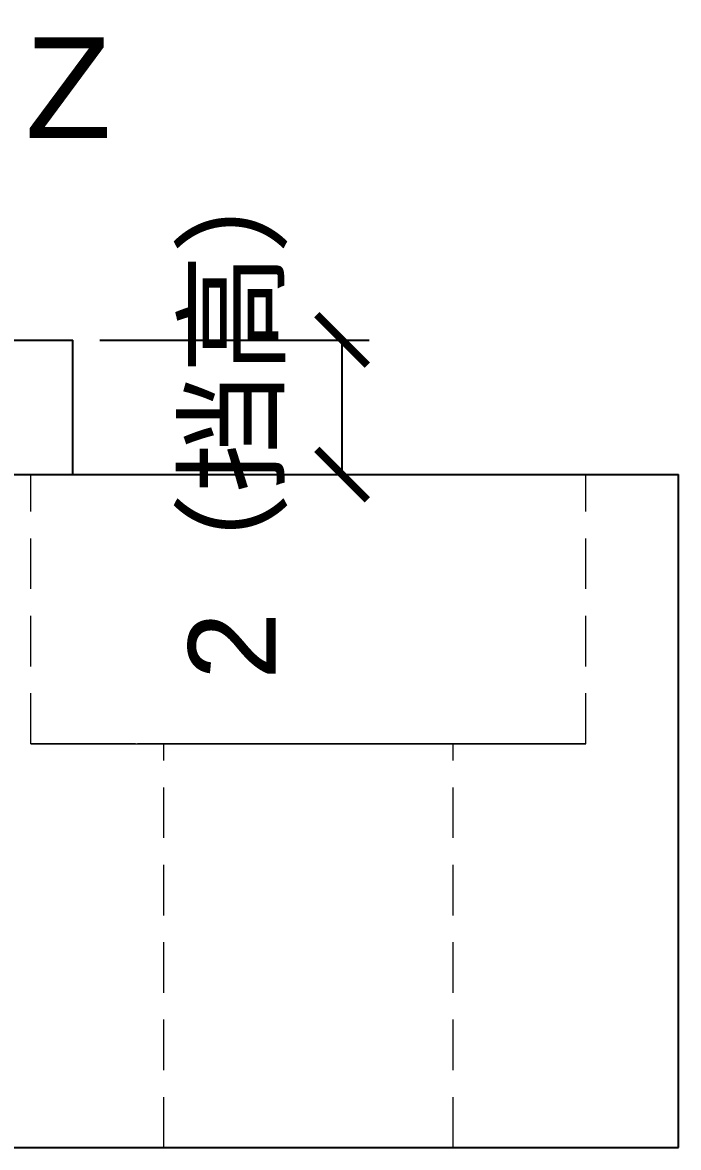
# Model space of a CAD drawing. Header units: millimetres. Extents: x 10 to 317, y 32 to 137.
# Drawn here: x 28.25 to 38, y 89 to 105.72 of the extents above; entities that cross this region are included whole.
import ezdxf
from ezdxf.enums import TextEntityAlignment as Align

# ---------------------------------------------------------------- set-up
doc = ezdxf.new("R2010")
doc.units = ezdxf.units.MM
doc.linetypes.add('WP_HIDDEN', pattern=[2.3, 1.5, -0.8])
for name, color, linetype, lineweight in [('ANNOTATIONS', 7, 'CONTINUOUS', 18), ('DIMENSIONS', 7, 'CONTINUOUS', 18), ('HIDDEN', 7, 'WP_HIDDEN', 13), ('VISIBLE', 7, 'CONTINUOUS', 25)]:
    doc.layers.add(name, color=color, linetype=linetype, lineweight=lineweight)
doc.styles.add('CJK', font='Arial Unicode.ttf')
doc.styles.add('OpenSansCondensed-Light', font='OpenSansCondensed-Light.ttf')
doc.dimstyles.new('EZDXF', dxfattribs={"dimtxt": 0.25, "dimasz": 0.175, "dimexe": 0.375, "dimexo": 0.125, "dimgap": 0.1, "dimtad": 1, "dimlfac": 100, "dimzin": 12, "dimdsep": 46, "dimtxsty": 'OpenSansCondensed-Light', "dimblk": 'ARCHTICK', "dimcen": 2.5, "dimazin": 3, "dimtfac": 0.5, "dimtmove": 2, "dimatfit": 3})

# ---------------------------------------------------------------- blocks, each defined once
blk = doc.blocks.new('_ARCHTICK')
at = {"color": 0, "linetype": 'BYBLOCK', "const_width": 0.15}
blk.add_lwpolyline([(-0.5, -0.5), (0.5, 0.5)], dxfattribs=at)

msp = doc.modelspace()

# ---------------------------------------------------------------- linework, layer by layer
at = {"layer": 'HIDDEN', "ltscale": 0.5}
for p, q in [((19, 99), (29, 99)), ((28.375, 95), (28.375, 99)), ((36.625, 95), (36.625, 99)), ((30.35, 89), (30.35, 95)), ((34.65, 89), (34.65, 95))]:
    msp.add_line(p, q, dxfattribs=at)
for points in [[(36.625, 99), (36.52158, 99), (36.2165, 99), (35.72505, 99), (35.0719, 99), (34.28977, 99), (33.4179, 99), (32.5, 99), (31.5821, 99), (30.71023, 99), (29.9281, 99), (29.27495, 99), (28.7835, 99), (28.47842, 99), (28.375, 99)], [(28.375, 99), (28.40094, 99), (28.47842, 99), (28.60648, 99), (28.7835, 99), (29.00726, 99), (29.27495, 99), (29.58318, 99), (29.9281, 99), (30.30537, 99), (30.71023, 99), (31.1376, 99), (31.5821, 99), (32.03815, 99), (32.5, 99)], [(32.5, 99), (32.96185, 99), (33.4179, 99), (33.8624, 99), (34.28977, 99), (34.69463, 99), (35.0719, 99), (35.41682, 99), (35.72505, 99), (35.99274, 99), (36.2165, 99), (36.39352, 99), (36.52158, 99), (36.59906, 99), (36.625, 99)], [(36.625, 95), (36.52158, 95), (36.2165, 95), (35.72505, 95), (35.0719, 95), (34.28977, 95), (33.4179, 95), (32.5, 95), (31.5821, 95), (30.71023, 95), (29.9281, 95), (29.27495, 95), (28.7835, 95), (28.47842, 95), (28.375, 95)], [(28.375, 95), (28.40094, 95), (28.47842, 95), (28.60648, 95), (28.7835, 95), (29.00726, 95), (29.27495, 95), (29.58318, 95), (29.9281, 95), (30.30537, 95), (30.71023, 95), (31.1376, 95), (31.5821, 95), (32.03815, 95), (32.5, 95)], [(34.65, 95), (34.5961, 95), (34.43708, 95), (34.18094, 95), (33.8405, 95), (33.43285, 95), (32.97842, 95), (32.5, 95), (32.02158, 95), (31.56715, 95), (31.1595, 95), (30.81906, 95), (30.56292, 95), (30.4039, 95), (30.35, 95)], [(30.35, 95), (30.36352, 95), (30.4039, 95), (30.47065, 95), (30.56292, 95), (30.67954, 95), (30.81906, 95), (30.97972, 95), (31.1595, 95), (31.35613, 95), (31.56715, 95), (31.7899, 95), (32.02158, 95), (32.25928, 95), (32.5, 95)], [(32.5, 95), (32.74072, 95), (32.97842, 95), (33.2101, 95), (33.43285, 95), (33.64387, 95), (33.8405, 95), (34.02028, 95), (34.18094, 95), (34.32046, 95), (34.43708, 95), (34.52935, 95), (34.5961, 95), (34.63648, 95), (34.65, 95)], [(32.5, 95), (32.96185, 95), (33.4179, 95), (33.8624, 95), (34.28977, 95), (34.69463, 95), (35.0719, 95), (35.41682, 95), (35.72505, 95), (35.99274, 95), (36.2165, 95), (36.39352, 95), (36.52158, 95), (36.59906, 95), (36.625, 95)], [(34.65, 89), (34.5961, 89), (34.43708, 89), (34.18094, 89), (33.8405, 89), (33.43285, 89), (32.97842, 89), (32.5, 89), (32.02158, 89), (31.56715, 89), (31.1595, 89), (30.81906, 89), (30.56292, 89), (30.4039, 89), (30.35, 89)], [(30.35, 89), (30.36352, 89), (30.4039, 89), (30.47065, 89), (30.56292, 89), (30.67954, 89), (30.81906, 89), (30.97972, 89), (31.1595, 89), (31.35613, 89), (31.56715, 89), (31.7899, 89), (32.02158, 89), (32.25928, 89), (32.5, 89)], [(32.5, 89), (32.74072, 89), (32.97842, 89), (33.2101, 89), (33.43285, 89), (33.64387, 89), (33.8405, 89), (34.02028, 89), (34.18094, 89), (34.32046, 89), (34.43708, 89), (34.52935, 89), (34.5961, 89), (34.63648, 89), (34.65, 89)]]:
    msp.add_lwpolyline(points, dxfattribs=at)
at = {"layer": 'VISIBLE'}
for p, q in [((19, 101), (29, 101)), ((29, 99), (29, 101)), ((10, 99), (38, 99)), ((38, 89), (38, 99)), ((10, 89), (38, 89))]:
    msp.add_line(p, q, dxfattribs=at)

# ---------------------------------------------------------------- texts
at = {"layer": 'ANNOTATIONS', "style": 'CJK'}
msp.add_text('右视图 Y / Z', height=1.5, dxfattribs=at).set_placement((24, 104), align=Align.CENTER)

# ---------------------------------------------------------------- dimensions: what is measured, and where the dimension line sits
at = {"layer": 'DIMENSIONS'}
msp.add_linear_dim(base=(33, 99), p1=(29, 99), p2=(29, 101), angle=90, text='2（挡高）', dimstyle='EZDXF', override={"dimtxt": 1.3, "dimasz": 0.75, "dimexe": 0.4, "dimexo": 0.4, "dimgap": 0.5, "dimdec": 4, "dimlfac": 1, "dimzin": 8, "dimtxsty": 'CJK', "dimclrd": 7, "dimclre": 7, "dimclrt": 7}, dxfattribs=at).render()

doc.saveas('drawing.dxf')
